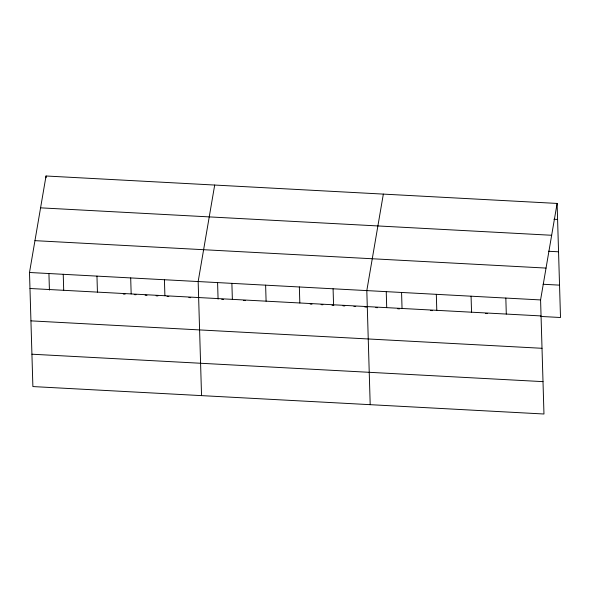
<?xml version="1.0" encoding="UTF-8"?>
<svg xmlns="http://www.w3.org/2000/svg" width="590" height="590" viewBox="0 0 590 590"><rect width="100%" height="100%" fill="white"/><g stroke="black" fill="none" stroke-linecap="round" stroke-linejoin="round"><path stroke-width="0.89" d="M557.115 203.432L540.58 299.927L543.965 414.003L32.885 386.568L29.5 272.492L46.035 175.997L557.115 203.432L560.5 317.509L540.381 316.424M214.694 185.054L198.159 281.548L201.544 395.625M383.345 194.103L366.81 290.597L370.195 404.674M553.929 219.237L557.587 219.436M40.577 207.842L551.657 235.27M548.486 251.259L558.553 251.797M34.958 240.654L546.038 268.081M543.08 284.262L559.541 285.14M29.5 272.492L540.58 299.927M29.972 288.495L541.052 315.93M123.266 294.041L125.087 294.137M134.203 294.624L136.025 294.727M145.14 295.214L146.969 295.31M156.084 295.804L157.906 295.9M167.022 296.387L168.843 296.482M188.903 297.559L190.725 297.662M221.722 299.322L223.544 299.425M243.604 300.494L245.425 300.598M310.156 304.071L311.977 304.167M321.093 304.654L322.914 304.757M332.03 305.244L333.859 305.34M342.974 305.834L344.796 305.93M353.911 306.417L355.733 306.52M364.856 307.007L366.678 307.102M375.793 307.589L377.615 307.692M397.704 308.769L399.533 308.865M430.634 310.539L432.463 310.635M485.504 313.482L487.333 313.578M30.938 320.864L542.018 348.292M31.926 354.207L543.006 381.634M505.829 298.061L506.301 314.064M471.071 296.195L471.55 312.199M436.32 294.329L436.792 310.333M401.569 292.463L402.041 308.467M386.251 291.998L386.708 307.279M333.084 288.79L333.557 304.794M299.351 286.976L299.823 302.98M265.618 285.169L266.097 301.173M231.885 283.355L232.364 299.359M217.599 282.949L218.079 299.13M164.426 279.734L164.898 295.738M130.692 277.927L131.172 293.931M96.959 276.113L97.439 292.116M63.233 274.306L63.705 290.31M46.035 175.997L46.086 177.774M48.941 273.893L49.42 290.074"/></g></svg>
